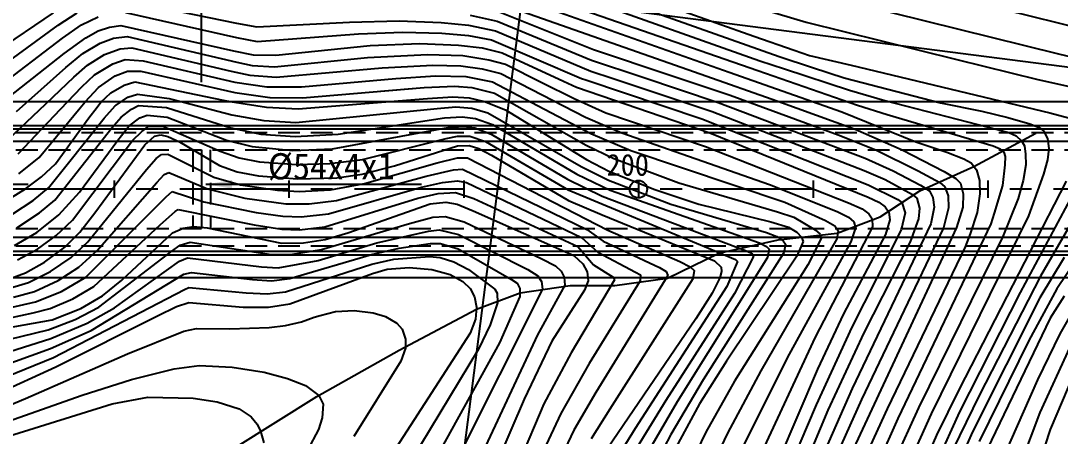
# Model space of a CAD drawing. Header units: millimetres. Extents: x 5094 to 5890, y 1103 to 1807.
# Drawn here: x 5408.5 to 5527.5, y 1442.7 to 1490.2 of the extents above; entities that cross this region are included whole.
import ezdxf
from ezdxf.enums import TextEntityAlignment as Align
from ezdxf.xclip import XClip

# ---------------------------------------------------------------- set-up
doc = ezdxf.new("R2010")
doc.units = ezdxf.units.MM
doc.header["$LTSCALE"] = 10
doc.header["$MEASUREMENT"] = 0
doc.header["$XCLIPFRAME"] = 2
doc.linetypes.add('CENTER', pattern=[2, 1.25, -0.25, 0.25, -0.25])
doc.linetypes.add('HIDDEN', pattern=[0.375, 0.25, -0.125])
doc.layers.add('TZ-BASE', color=253, linetype='Continuous')
doc.layers.add('TZ-CABL', color=4, linetype='Continuous')
doc.styles.add('HANA', font='GulimChe.ttf')
doc.styles.get("Standard").update_dxf_attribs({"font": 'GulimChe.ttf'})
doc.linetypes.add('ZIGZAG', pattern='A,0.0001,-0.2,[131,ltypeshp.shx,S=0.2,R=0,X=-0.2,Y=0],-0.4,[131,ltypeshp.shx,S=0.2,R=180,X=0.2,Y=0],-0.2', length=0.8001)
doc.dimstyles.get("Standard").update_dxf_attribs({"dimtxt": 0.18, "dimasz": 0.18, "dimexe": 0.18, "dimexo": 0.0625, "dimgap": 0.09, "dimtad": 0, "dimtih": 1, "dimtoh": 1, "dimdec": 4, "dimzin": 0, "dimdsep": 46, "dimtxsty": 'Standard', "dimcen": 0.09, "dimadec": 0, "dimazin": 0, "dimtfac": 1, "dimtdec": 4, "dimtofl": 0, "dimtmove": 0, "dimatfit": 3, "dimfxl": 0, "dimtolj": 1, "dimtzin": 0, "dimarcsym": 0})

# ---------------------------------------------------------------- blocks, each defined once
blk = doc.blocks.new('JD-GGKLGFKGFK34FGKL')
at = {"layer": 'TZ-BASE'}
for p, q in [((261.4, -175), (306.87, 178.87)), ((80, 48.6), (700, -31.07)), ((290.85, 25.48, 180), (313.2, 17.53, 180)), ((322, 25.51, 183), (352.39, 17.98, 183)), ((288.7, 24.93, 179), (316.09, 15.21, 179)), ((300.97, 24.58, 181), (319.21, 19.13, 181)), ((285.18, 23.5, 177), (313.66, 13.6, 177)), ((289.3, 23.45, 178), (313.9, 14.7, 178)), ((241.14, 21.69, 172), (254, 19, 172)), ((282.48, 21.88, 175), (307.05, 13.23, 175)), ((284.91, 22.42, 176), (310.39, 13.42, 176)), ((320.6, 22.32, 182), (348.09, 15.51, 182)), ((241.3, 20.25, 171), (253.99, 17.37, 171)), ((284.18, 20.29, 174), (294.87, 15.98, 174)), ((217.57, 9.74, 173), (233.04, 20.19, 173)), ((233.58, 18.77, 172), (235.76, 20.18, 172)), ((236.27, 18.82, 171), (238.16, 19.72, 171)), ((256.34, 18.59, 172), (266.95, 19.14, 172)), ((266.95, 19.14, 172), (272.61, 19.27, 172)), ((272.61, 19.27, 172), (277.42, 19.09, 172)), ((277.42, 19.09, 172), (280.54, 18.78, 172)), ((280.75, 19.93, 173), (283.85, 19.23, 173)), ((283.85, 19.23, 173), (294.63, 14.79, 173)), ((319.21, 19.13, 181), (336.45, 14.86, 181)), ((219.95, 8.87, 172), (233.58, 18.77, 172)), ((234.07, 17.29, 171), (236.27, 18.82, 171)), ((236.74, 17.35, 170), (238.18, 18.12, 170)), ((238.18, 18.12, 170), (239.45, 18.54, 170)), ((239.45, 18.54, 170), (240.77, 18.74, 170)), ((240.77, 18.74, 170), (253.64, 15.84, 170)), ((254, 19, 172), (256.34, 18.59, 172)), ((267.98, 17.78, 171), (273.02, 17.97, 171)), ((273.02, 17.97, 171), (277.51, 17.86, 171)), ((277.51, 17.86, 171), (280.54, 17.6, 171)), ((280.54, 18.78, 172), (283.64, 18.15, 172)), ((283.64, 18.15, 172), (294.56, 13.53, 172)), ((222.64, 8.56, 171), (234.07, 17.29, 171)), ((234.29, 15.54, 170), (236.74, 17.35, 170)), ((236.43, 15.52, 169), (238.41, 16.73, 169)), ((238.41, 16.73, 169), (239.92, 17.29, 169)), ((239.92, 17.29, 169), (241.48, 17.49, 169)), ((241.48, 17.49, 169), (254.04, 14.55, 169)), ((253.99, 17.37, 171), (256.36, 16.93, 171)), ((256.36, 16.93, 171), (267.98, 17.78, 171)), ((269.29, 16.46, 170), (275, 16.67, 170)), ((275, 16.67, 170), (279.42, 16.49, 170)), ((280.54, 17.6, 171), (283.2, 17.12, 171)), ((283.2, 17.12, 171), (293.5, 12.67, 171)), ((313.2, 17.53, 180), (317.82, 15.93, 180)), ((225.6, 8.72, 170), (234.29, 15.54, 170)), ((234.48, 13.93, 169), (236.43, 15.52, 169)), ((238.88, 15.43, 168), (240.67, 16.08, 168)), ((240.67, 16.08, 168), (242.01, 16.19, 168)), ((242.01, 16.19, 168), (253.37, 13.52, 168)), ((253.64, 15.84, 170), (255.92, 15.37, 170)), ((258.5, 15.33, 170), (269.29, 16.46, 170)), ((279.42, 16.49, 170), (282.11, 16.17, 170)), ((282.11, 16.17, 170), (284.41, 15.61, 170)), ((284.41, 15.61, 170), (291.41, 12.37, 170)), ((294.87, 15.98, 174), (303.64, 13.04, 174)), ((317.82, 15.93, 180), (319.57, 15.32, 180)), ((348.09, 15.51, 182), (352.95, 14.3, 182)), ((236.95, 14.21, 168), (238.88, 15.43, 168)), ((237.76, 13.1, 167), (239.83, 14.37, 167)), ((239.83, 14.37, 167), (241.27, 14.84, 167)), ((241.27, 14.84, 167), (243.32, 14.71, 167)), ((243.32, 14.71, 167), (253.8, 12.26, 167)), ((254.04, 14.55, 169), (255.8, 14.16, 169)), ((255.92, 15.37, 170), (258.5, 15.33, 170)), ((258.36, 14.02, 169), (269, 15.1, 169)), ((269, 15.1, 169), (275.86, 15.44, 169)), ((275.86, 15.44, 169), (279.9, 15.3, 169)), ((279.9, 15.3, 169), (282.89, 14.83, 169)), ((282.89, 14.83, 169), (284.79, 14.3, 169)), ((284.79, 14.3, 169), (288.93, 12.23, 169)), ((294.63, 14.79, 173), (300.39, 12.86, 173)), ((313.9, 14.7, 178), (316.73, 13.77, 178)), ((316.09, 15.21, 179), (319.93, 13.95, 179)), ((319.57, 15.32, 180), (324.33, 14.19, 180)), ((336.45, 14.86, 181), (345.71, 12.57, 181)), ((228.83, 8.9, 169), (234.48, 13.93, 169)), ((235.38, 12.82, 168), (236.95, 14.21, 168)), ((236.28, 11.72, 167), (237.76, 13.1, 167)), ((240.13, 12.99, 166), (241.51, 13.52, 166)), ((241.51, 13.52, 166), (243.05, 13.52, 166)), ((243.05, 13.52, 166), (253.8, 11.09, 166)), ((253.37, 13.52, 168), (255.51, 13.05, 168)), ((255.8, 14.16, 169), (258.36, 14.02, 169)), ((258.54, 12.83, 168), (270.66, 13.9, 168)), ((270.66, 13.9, 168), (276.45, 14.2, 168)), ((276.45, 14.2, 168), (279.69, 14.13, 168)), ((279.69, 14.13, 168), (282.11, 13.8, 168)), ((282.11, 13.8, 168), (284.25, 13.24, 168)), ((284.25, 13.24, 168), (286.47, 12.09, 168)), ((294.56, 13.53, 172), (297.09, 12.68, 172)), ((307.05, 13.23, 175), (315.94, 10.1, 175)), ((310.39, 13.42, 176), (323.29, 8.86, 176)), ((313.66, 13.6, 177), (325.09, 9.63, 177)), ((316.73, 13.77, 178), (324.16, 11.34, 178)), ((319.93, 13.95, 179), (323.53, 12.76, 179)), ((324.33, 14.19, 180), (347.1, 8.76, 180)), ((231.41, 9.05, 168), (235.38, 12.82, 168)), ((238.2, 11.66, 166), (240.13, 12.99, 166)), ((239.62, 11.02, 165), (241.13, 11.93, 165)), ((241.13, 11.93, 165), (242.36, 12.29, 165)), ((242.36, 12.29, 165), (252.48, 10.21, 165)), ((253.8, 12.26, 167), (257.47, 11.72, 167)), ((255.51, 13.05, 168), (258.54, 12.83, 168)), ((261.43, 11.72, 167), (272.22, 12.69, 167)), ((272.22, 12.69, 167), (276.77, 12.97, 167)), ((276.77, 12.97, 167), (280.23, 12.9, 167)), ((280.23, 12.9, 167), (283.3, 12.28, 167)), ((283.3, 12.28, 167), (283.93, 11.95, 167)), ((283.93, 11.95, 167), (294.54, 6.37, 167)), ((286.47, 12.09, 168), (293.94, 8.26, 168)), ((288.93, 12.23, 169), (292.63, 10.38, 169)), ((291.41, 12.37, 170), (292.92, 11.67, 170)), ((293.5, 12.67, 171), (293.99, 12.51, 171)), ((293.99, 12.51, 171), (307.26, 8.04, 171)), ((297.09, 12.68, 172), (308.44, 8.91, 172)), ((300.39, 12.86, 173), (309.14, 9.94, 173)), ((303.64, 13.04, 174), (310.49, 10.75, 174)), ((323.53, 12.76, 179), (334.56, 9.9, 179)), ((345.71, 12.57, 181), (350.37, 11.52, 181)), ((233.87, 9.18, 167), (236.28, 11.72, 167)), ((236.67, 10, 166), (238.2, 11.66, 166)), ((238.47, 9.95, 165), (239.62, 11.02, 165)), ((241.57, 10.54, 164), (242.66, 10.9, 164)), ((242.66, 10.9, 164), (246.3, 10.38, 164)), ((253.8, 11.09, 166), (257.83, 10.51, 166)), ((257.47, 11.72, 167), (261.43, 11.72, 167)), ((261.55, 10.45, 166), (275.48, 11.63, 166)), ((270.49, 11.21, 166), (275.48, 11.63, 166)), ((275.48, 11.63, 166), (278.97, 11.78, 166)), ((275.48, 11.63, 166), (278.97, 11.78, 166)), ((278.97, 11.78, 166), (280.93, 11.65, 166)), ((278.97, 11.78, 166), (279.79, 11.72, 166)), ((280.93, 11.65, 166), (283.51, 10.99, 166)), ((283.51, 10.99, 166), (294, 5.05, 166)), ((292.92, 11.67, 170), (308.17, 6.44, 170)), ((310.49, 10.75, 174), (322.84, 6.21, 174)), ((324.16, 11.34, 178), (328.2, 10.16, 178)), ((700, 10), (80, 10)), ((700, 10), (80, 10)), ((236.09, 9.3, 166), (236.67, 10, 166)), ((238.05, 9.41, 165), (238.47, 9.95, 165)), ((238.84, 8.14, 164), (240.12, 9.53, 164)), ((240.12, 9.53, 164), (240.23, 9.64, 164)), ((240.23, 9.64, 164), (241.57, 10.54, 164)), ((241.97, 9.17, 163), (242.78, 9.59, 163)), ((242.78, 9.59, 163), (246, 9.34, 163)), ((246.3, 10.38, 164), (247.93, 9.96, 164)), ((247.93, 9.96, 164), (253.47, 8.52, 164)), ((252.48, 10.21, 165), (253.29, 10.05, 165)), ((253.29, 10.05, 165), (257.45, 9.39, 165)), ((257.83, 10.51, 166), (257.87, 10.5, 166)), ((257.87, 10.5, 166), (261.55, 10.45, 166)), ((261.04, 9.22, 165), (275.84, 10.38, 165)), ((275.84, 10.38, 165), (278.75, 10.57, 165)), ((278.75, 10.57, 165), (280.62, 10.46, 165)), ((280.62, 10.46, 165), (282.4, 10.04, 165)), ((282.4, 10.04, 165), (284.8, 9.08, 165)), ((292.63, 10.38, 169), (296.27, 8.76, 169)), ((309.14, 9.94, 173), (325.94, 3.55, 173)), ((315.94, 10.1, 175), (324.81, 6.88, 175)), ((325.09, 9.63, 177), (328.45, 8.54, 177)), ((328.2, 10.16, 178), (342.39, 6.5, 178)), ((334.56, 9.9, 179), (339.31, 8.95, 179)), ((227.12, 4.96, 168), (231.41, 9.05, 168)), ((229, 4.06, 167), (233.87, 9.18, 167)), ((231.4, 3.63, 166), (236.09, 9.3, 166)), ((237.08, 8.18, 165), (238.05, 9.41, 165)), ((240.78, 8.26, 163), (241.97, 9.17, 163)), ((242.95, 8.17, 162), (243.76, 8.47, 162)), ((243.76, 8.47, 162), (246.05, 8.25, 162)), ((246, 9.34, 163), (253.35, 7.02, 163)), ((253.47, 8.52, 164), (257.12, 7.85, 164)), ((257.45, 9.39, 165), (261.04, 9.22, 165)), ((260.79, 7.63, 164), (276.96, 9.25, 164)), ((276.96, 9.25, 164), (279.12, 9.42, 164)), ((279.12, 9.42, 164), (280.93, 9.28, 164)), ((280.93, 9.28, 164), (282.77, 8.75, 164)), ((282.77, 8.75, 164), (293.45, 2.61, 164)), ((284.8, 9.08, 165), (294.06, 3.41, 165)), ((296.27, 8.76, 169), (307.69, 4.88, 169)), ((308.44, 8.91, 172), (325.84, 2.14, 172)), ((323.29, 8.86, 176), (331.73, 5.41, 176)), ((328.45, 8.54, 177), (340.61, 4.97, 177)), ((339.31, 8.95, 179), (342.26, 8.22, 179)), ((347.1, 8.76, 180), (349.21, 8.17, 180)), ((80, 7.3), (700, 7.29)), ((232.49, 0.14, 164), (238.84, 8.14, 164)), ((233.29, 2.92, 165), (237.08, 8.18, 165)), ((239.73, 7.02, 163), (240.78, 8.26, 163)), ((240.43, 5.63, 162), (241.68, 7.2, 162)), ((241.68, 7.2, 162), (242.95, 8.17, 162)), ((243.15, 6.62, 161), (243.98, 7.2, 161)), ((243.98, 7.2, 161), (245.56, 7.23, 161)), ((245.56, 7.23, 161), (252.13, 4.37, 161)), ((246.05, 8.25, 162), (252.86, 5.62, 162)), ((257.12, 7.85, 164), (260.79, 7.63, 164)), ((265.64, 6.3, 163), (277.79, 8.16, 163)), ((277.79, 8.16, 163), (279.81, 8.3, 163)), ((278.24, 7.05, 162), (279.99, 7.19, 162)), ((279.81, 8.3, 163), (281.36, 8.11, 163)), ((279.99, 7.19, 162), (281.27, 7.03, 162)), ((281.36, 8.11, 163), (283.3, 7.41, 163)), ((283.3, 7.41, 163), (292.95, 1.72, 163)), ((293.94, 8.26, 168), (298.11, 6.46, 168)), ((307.26, 8.04, 171), (326.3, 0.52, 171)), ((342.26, 8.22, 179), (344.81, 7.48, 179)), ((344.81, 7.48, 179), (345.87, 7.05, 179)), ((80, 6.9), (700, 6.89)), ((233.22, -1.25, 163), (239.73, 7.02, 163)), ((242.11, 5.56, 161), (243.15, 6.62, 161)), ((243.49, 5.09, 160), (244.6, 6.09, 160)), ((244.6, 6.09, 160), (245.33, 6.24, 160)), ((245.33, 6.24, 160), (246.15, 6.05, 160)), ((246.15, 6.05, 160), (247.48, 5.42, 160)), ((253.35, 7.02, 163), (256.77, 6.31, 163)), ((256.77, 6.31, 163), (260.71, 6.04, 163)), ((260.71, 6.04, 163), (265.64, 6.3, 163)), ((265, 4.61, 162), (278.24, 7.05, 162)), ((277.99, 5.8, 161), (279.3, 6.08, 161)), ((279.3, 6.08, 161), (280.69, 6.07, 161)), ((280.69, 6.07, 161), (282.5, 5.45, 161)), ((281.27, 7.03, 162), (283.14, 6.32, 162)), ((283.14, 6.32, 162), (291.9, 1.15, 162)), ((294.54, 6.37, 167), (299.13, 4.42, 167)), ((298.11, 6.46, 168), (315.01, 0.53, 168)), ((308.17, 6.44, 170), (326.28, -0.92, 170)), ((322.84, 6.21, 174), (327.16, 4.51, 174)), ((324.81, 6.88, 175), (330.2, 4.5, 175)), ((338.37, 2.61, 175.11), (345.5, 6.41, 175.11)), ((342.39, 6.5, 178), (343.22, 6.1, 178)), ((343.22, 6.1, 178), (343.86, 5.55, 178)), ((345.87, 7.05, 179), (346.35, 6.7, 179)), ((346.35, 6.7, 179), (346.82, 5.82, 179)), ((235.21, -3.56, 161), (242.11, 5.56, 161)), ((236.04, -0.33, 162), (240.43, 5.63, 162)), ((237.8, -2.72, 160), (243.49, 5.09, 160)), ((247.48, 5.42, 160), (252.07, 2.73, 160)), ((252.86, 5.62, 162), (255.8, 4.88, 162)), ((255.8, 4.88, 162), (260.46, 4.45, 162)), ((268.41, 3.4, 161), (277.99, 5.8, 161)), ((272.08, 2.69, 160), (279.31, 4.98, 160)), ((279.31, 4.98, 160), (280.62, 5.01, 160)), ((280.62, 5.01, 160), (281.75, 4.66, 160)), ((282.5, 5.45, 161), (291.96, -0.07, 161)), ((294, 5.05, 166), (297.17, 3.5, 166)), ((307.69, 4.88, 169), (324.05, -1.57, 169)), ((331.73, 5.41, 176), (335.3, 4.25, 176)), ((340.61, 4.97, 177), (341.39, 4.64, 177)), ((343.86, 5.55, 178), (344.19, 4.98, 178)), ((344.19, 4.98, 178), (344.31, 4.03, 178)), ((346.82, 5.82, 179), (346.97, 4.68, 179)), ((229.09, 1.77, 166), (231.4, 3.63, 166)), ((244.8, 3.52, 159), (245.43, 3.98, 159)), ((245.43, 3.98, 159), (246.14, 4.02, 159)), ((246.14, 4.02, 159), (251.39, 1.38, 159)), ((252.13, 4.37, 161), (254.31, 3.6, 161)), ((254.31, 3.6, 161), (256.62, 3.14, 161)), ((260.46, 4.45, 162), (265, 4.61, 162)), ((276.96, 3.02, 159), (279.31, 3.58, 159)), ((279.31, 3.58, 159), (280.43, 3.59, 159)), ((280.43, 3.59, 159), (296.51, -4.68, 159)), ((281.75, 4.66, 160), (283.19, 3.89, 160)), ((283.19, 3.89, 160), (292.01, -1.29, 160)), ((299.13, 4.42, 167), (316.76, -1.49, 167)), ((327.16, 4.51, 174), (332.01, 2.12, 174)), ((330.2, 4.5, 175), (335, 2.03, 175)), ((335.3, 4.25, 176), (337.25, 3.47, 176)), ((341.39, 4.64, 177), (341.81, 4.23, 177)), ((341.81, 4.23, 177), (341.98, 3.74, 177)), ((341.98, 3.74, 177), (341.92, 2.81, 177)), ((344.31, 4.03, 178), (344.32, 2.79, 178)), ((346.97, 4.68, 179), (346.8, 3.35, 179)), ((231.7, 1.41, 165), (233.29, 2.92, 165)), ((243.7, 2.27, 159), (244.8, 3.52, 159)), ((252.07, 2.73, 160), (254.07, 2, 160)), ((256.62, 3.14, 161), (260.88, 2.83, 161)), ((260.88, 2.83, 161), (264.69, 2.95, 161)), ((264.69, 2.95, 161), (268.41, 3.4, 161)), ((268.39, 1.71, 160), (272.08, 2.69, 160)), ((268.63, 0.64, 159), (276.96, 3.02, 159)), ((293.45, 2.61, 164), (296.59, 1.03, 164)), ((294.06, 3.41, 165), (296.69, 2.03, 165)), ((297.17, 3.5, 166), (304.61, 0.73, 166)), ((325.94, 3.55, 173), (329.15, 2.12, 173)), ((332.21, -0.2, 175.11), (338.37, 2.61, 175.11)), ((337.25, 3.47, 176), (338.07, 3.01, 176)), ((338.07, 3.01, 176), (338.68, 2.23, 176)), ((341.92, 2.81, 177), (341.67, 0.44, 177)), ((351.33, 2.48, 181), (343.67, -11.84, 181)), ((344.32, 2.79, 178), (344.04, 1.01, 178)), ((346.8, 3.35, 179), (346.36, 1.71, 179)), ((229.85, 0.03, 165), (231.7, 1.41, 165)), ((236.99, -6.02, 159), (243.7, 2.27, 159)), ((244.87, 0.78, 158), (245.73, 1.67, 158)), ((245.73, 1.67, 158), (246.26, 1.92, 158)), ((246.26, 1.92, 158), (250.68, 0.03, 158)), ((251.39, 1.38, 159), (254.46, 0.52, 159)), ((254.07, 2, 160), (256.52, 1.54, 160)), ((256.52, 1.54, 160), (260.99, 1.2, 160)), ((260.99, 1.2, 160), (265.49, 1.29, 160)), ((265.44, -1.31, 158), (275.7, 1.51, 158)), ((265.49, 1.29, 160), (268.39, 1.71, 160)), ((275.7, 1.51, 158), (278.85, 2.21, 158)), ((278.85, 2.21, 158), (279.88, 2.29, 158)), ((279.88, 2.29, 158), (294.11, -4.6, 158)), ((292.95, 1.72, 163), (296.78, -0.11, 163)), ((296.69, 2.03, 165), (301.86, -0.02, 165)), ((325.84, 2.14, 172), (328.22, 1.12, 172)), ((329.15, 2.12, 173), (332.3, 0.45, 173)), ((332.01, 2.12, 174), (334.48, 0.76, 174)), ((335, 2.03, 175), (336.32, 1.23, 175)), ((336.32, 1.23, 175), (336.85, 0.68, 175)), ((338.68, 2.23, 176), (339.05, 1.01, 176)), ((346.36, 1.71, 179), (344.65, -3.04, 179)), ((227.46, -1.45, 165), (229.85, 0.03, 165)), ((230.72, -1.29, 164), (232.49, 0.14, 164)), ((238.06, -7.01, 158), (244.87, 0.78, 158)), ((240, 1), (240, -1)), ((250.68, 0.03, 158), (254.94, -1.01, 158)), ((254.46, 0.52, 159), (258.68, -0.09, 159)), ((260, 1), (260, -1)), ((264.54, -2.82, 157), (275.16, 0.22, 157)), ((264.74, -0.06, 159), (268.63, 0.64, 159)), ((275.16, 0.22, 157), (277.58, 0.76, 157)), ((277.58, 0.76, 157), (279.3, 0.95, 157)), ((279.3, 0.95, 157), (280.33, 0.78, 157)), ((280, 1), (280, -1)), ((280.33, 0.78, 157), (293.47, -5.54, 157)), ((291.9, 1.15, 162), (295.83, -0.78, 162)), ((296.59, 1.03, 164), (303.72, -1.7, 164)), ((300, 1), (300, -1)), ((304.61, 0.73, 166), (315.91, -2.6, 166)), ((315.01, 0.53, 168), (322.73, -2.57, 168)), ((320, 1), (320, -1)), ((326.3, 0.52, 171), (329.69, -1.19, 171)), ((328.22, 1.12, 172), (331.38, -0.59, 172)), ((332.3, 0.45, 173), (333.31, -0.2, 173)), ((334.48, 0.76, 174), (335.07, 0.28, 174)), ((335.07, 0.28, 174), (335.45, -0.74, 174)), ((348.94, 0.93, 180), (336.71, -22.89, 180)), ((336.85, 0.68, 175), (337.15, -0.54, 175)), ((339.05, 1.01, 176), (339.09, -0.52, 176)), ((340, 1), (340, -1)), ((341.67, 0.44, 177), (340.73, -2.74, 177)), ((344.04, 1.01, 178), (343.46, -1.08, 178)), ((233.67, -2.92, 162), (236.04, -0.33, 162)), ((236.75, -10.07, 157), (245.94, -0.86, 157)), ((245.94, -0.86, 157), (246.62, -0.26, 157)), ((246.62, -0.26, 157), (250.26, -1.45, 157)), ((254.94, -1.01, 158), (259.64, -1.66, 158)), ((258.68, -0.09, 159), (261.16, -0.26, 159)), ((261.16, -0.26, 159), (264.74, -0.06, 159)), ((264.11, -4.29, 156), (274.76, -1.04, 156)), ((274.76, -1.04, 156), (277.07, -0.48, 156)), ((277.07, -0.48, 156), (279.07, -0.38, 156)), ((279.07, -0.38, 156), (281.16, -1.06, 156)), ((281.16, -1.06, 156), (293.05, -6.57, 156)), ((291.96, -0.07, 161), (307.57, -6.54, 161)), ((295.83, -0.78, 162), (312.24, -7, 162)), ((296.78, -0.11, 163), (313.86, -6.12, 163)), ((301.86, -0.02, 165), (306.93, -1.71, 165)), ((326.28, -0.92, 170), (327.51, -1.48, 170)), ((327.65, -3.18, 175.11), (332.21, -0.2, 175.11)), ((331.38, -0.59, 172), (331.85, -1.01, 172)), ((331.85, -1.01, 172), (332.18, -2.16, 172)), ((333.31, -0.2, 173), (333.7, -0.94, 173)), ((333.7, -0.94, 173), (333.86, -2.07, 173)), ((335.45, -0.74, 174), (335.49, -2.15, 174)), ((337.15, -0.54, 175), (337.12, -2.07, 175)), ((339.09, -0.52, 176), (338.75, -2.65, 176)), ((343.46, -1.08, 178), (341.71, -5.41, 178)), ((228.39, -2.8, 164), (230.72, -1.29, 164)), ((231.47, -2.72, 163), (233.22, -1.25, 163)), ((246.98, -2.56, 156), (247.34, -2.33, 156)), ((247.34, -2.33, 156), (256.02, -4.07, 156)), ((250.26, -1.45, 157), (256.26, -2.67, 157)), ((259.64, -1.66, 158), (262.32, -1.67, 158)), ((262.32, -1.67, 158), (265.44, -1.31, 158)), ((266.75, -5, 155), (276.15, -1.69, 155)), ((276.15, -1.69, 155), (277.94, -1.49, 155)), ((277.94, -1.49, 155), (279.24, -1.72, 155)), ((279.24, -1.72, 155), (281.09, -2.47, 155)), ((292.01, -1.29, 160), (295.86, -2.93, 160)), ((303.72, -1.7, 164), (314.64, -4.97, 164)), ((306.93, -1.71, 165), (315.15, -3.75, 165)), ((316.76, -1.49, 167), (321.42, -3.58, 167)), ((324.05, -1.57, 169), (325.62, -2.25, 169)), ((325.62, -2.25, 169), (326.38, -2.8, 169)), ((327.51, -1.48, 170), (328.25, -2.02, 170)), ((328.25, -2.02, 170), (328.65, -2.61, 170)), ((329.69, -1.19, 171), (330.15, -1.52, 171)), ((330.15, -1.52, 171), (330.54, -2.72, 171)), ((332.18, -2.16, 172), (332.04, -3.4, 172)), ((333.86, -2.07, 173), (333.45, -3.97, 173)), ((335.49, -2.15, 174), (334.9, -4.41, 174)), ((337.12, -2.07, 175), (336.42, -4.4, 175)), ((350.47, -2.23, 182), (346.03, -9.94, 182)), ((228.85, -4.44, 163), (231.47, -2.72, 163)), ((231.15, -4.94, 162), (233.67, -2.92, 162)), ((233.37, -5.3, 161), (235.21, -3.56, 161)), ((236.06, -4.92, 160), (237.8, -2.72, 160)), ((245.27, -4.08, 156), (246.98, -2.56, 156)), ((256.26, -2.67, 157), (259.29, -3.1, 157)), ((259.29, -3.1, 157), (261.41, -3.18, 157)), ((261.41, -3.18, 157), (264.54, -2.82, 157)), ((273.78, -3.92, 154), (276.47, -3.2, 154)), ((276.47, -3.2, 154), (277.87, -3.12, 154)), ((277.87, -3.12, 154), (280.05, -3.74, 154)), ((281.09, -2.47, 155), (292.6, -7.58, 155)), ((295.86, -2.93, 160), (308.7, -8.21, 160)), ((315.91, -2.6, 166), (317.8, -3.19, 166)), ((317.8, -3.19, 166), (320.24, -4.65, 166)), ((322.73, -2.57, 168), (324.05, -3.2, 168)), ((322.73, -5.04, 175.11), (327.65, -3.18, 175.11)), ((324.05, -3.2, 168), (324.64, -3.74, 168)), ((326.38, -2.8, 169), (326.74, -3.4, 169)), ((326.74, -3.4, 169), (326.77, -4.29, 169)), ((328.77, -3.5, 170), (328.29, -5.18, 170)), ((328.65, -2.61, 170), (328.77, -3.5, 170)), ((330.54, -2.72, 171), (330.06, -4.66, 171)), ((332.04, -3.4, 172), (331.08, -6.04, 172)), ((344.65, -3.04, 179), (333.49, -25.71, 179)), ((338.75, -2.65, 176), (337.95, -5.1, 176)), ((340.73, -2.74, 177), (340.33, -3.95, 177)), ((237.66, -11.14, 156), (245.27, -4.08, 156)), ((246.68, -5.01, 155), (247.88, -4.46, 155)), ((247.88, -4.46, 155), (249.09, -4.26, 155)), ((249.09, -4.26, 155), (250.63, -4.43, 155)), ((250.63, -4.43, 155), (259.15, -6.16, 155)), ((256.02, -4.07, 156), (259.19, -4.57, 156)), ((259.19, -4.57, 156), (261.21, -4.66, 156)), ((261.21, -4.66, 156), (264.11, -4.29, 156)), ((263.74, -6.92, 154), (273.78, -3.92, 154)), ((275.97, -4.79, 153), (277.19, -4.64, 153)), ((277.19, -4.64, 153), (279.41, -5.17, 153)), ((280.05, -3.74, 154), (288.95, -7.97, 154)), ((294.11, -4.6, 158), (295.96, -5.96, 158)), ((296.51, -4.68, 159), (304.73, -8.29, 159)), ((315.15, -3.75, 165), (317.16, -4.33, 165)), ((317.16, -4.33, 165), (318.13, -4.9, 165)), ((326.77, -4.29, 169), (320.23, -16.95, 169)), ((320.24, -4.65, 166), (320.79, -5.15, 166)), ((321.42, -3.58, 167), (322.48, -4.18, 167)), ((322.48, -4.18, 167), (322.86, -4.77, 167)), ((324.85, -4.41, 168), (324.32, -6.01, 168)), ((336.42, -4.4, 175), (324.34, -30.27, 175)), ((330.06, -4.66, 171), (324.41, -15.8, 171)), ((333.45, -3.97, 173), (324.45, -22.83, 173)), ((324.64, -3.74, 168), (324.85, -4.41, 168)), ((334.9, -4.41, 174), (325.54, -24.09, 174)), ((340.33, -3.95, 177), (329.7, -26.24, 177)), ((228.58, -6.44, 162), (231.15, -4.94, 162)), ((231.21, -6.88, 161), (233.37, -5.3, 161)), ((234.36, -6.63, 160), (236.06, -4.92, 160)), ((240.86, -10.4, 155), (246.68, -5.01, 155)), ((261.67, -6.12, 155), (264.16, -5.75, 155)), ((264.16, -5.75, 155), (266.75, -5, 155)), ((270.07, -6.15, 153), (275.97, -4.79, 153)), ((279.41, -5.17, 153), (287.33, -9.2, 153)), ((293.47, -5.54, 157), (295.36, -7.21, 157)), ((309.2, -7.34, 175.11), (316.01, -5.8, 175.11)), ((322.69, -5.69, 167), (314.02, -20.78, 167)), ((314.64, -4.97, 164), (315.83, -5.4, 164)), ((315.83, -5.4, 164), (316.57, -5.9, 164)), ((316.01, -5.8, 175.11), (322.73, -5.04, 175.11)), ((316.57, -5.9, 164), (316.85, -6.31, 164)), ((318.13, -4.9, 165), (318.68, -5.48, 165)), ((318.68, -5.48, 165), (318.84, -6, 165)), ((320.9, -5.63, 166), (319.39, -8.65, 166)), ((320.79, -5.15, 166), (320.9, -5.63, 166)), ((322.86, -4.77, 167), (322.69, -5.69, 167)), ((328.29, -5.18, 170), (323.47, -14.28, 170)), ((341.71, -5.41, 178), (332.05, -25.03, 178)), ((337.95, -5.1, 176), (337.38, -6.61, 176)), ((80, -7.1), (700, -7.11)), ((228.92, -8.1, 161), (231.21, -6.88, 161)), ((232.04, -8.34, 160), (234.36, -6.63, 160)), ((235.09, -7.82, 159), (236.99, -6.02, 159)), ((235.96, -8.92, 158), (238.06, -7.01, 158)), ((238.25, -13.52, 154), (246.6, -7.08, 154)), ((246.6, -7.08, 154), (247.55, -6.41, 154)), ((247.55, -6.41, 154), (248.69, -6.08, 154)), ((248.69, -6.08, 154), (258, -7.47, 154)), ((259.15, -6.16, 155), (261.67, -6.12, 155)), ((260.18, -7.46, 154), (263.74, -6.92, 154)), ((263.35, -8.18, 153), (270.07, -6.15, 153)), ((269.45, -7.46, 152), (272.61, -6.76, 152)), ((272.61, -6.76, 152), (276.15, -6.23, 152)), ((276.15, -6.23, 152), (277.34, -6.22, 152)), ((277.34, -6.22, 152), (279.35, -6.81, 152)), ((279.35, -6.81, 152), (285.48, -10.33, 152)), ((293.05, -6.57, 156), (294.86, -8.64, 156)), ((295.96, -5.96, 158), (302.41, -8.98, 158)), ((307.57, -6.54, 161), (311.09, -8.04, 161)), ((312.24, -7, 162), (312.94, -7.33, 162)), ((313.86, -6.12, 163), (314.67, -6.54, 163)), ((314.67, -6.54, 163), (314.97, -6.88, 163)), ((314.97, -6.88, 163), (314.77, -7.82, 163)), ((316.85, -6.31, 164), (316.63, -7.27, 164)), ((324.32, -6.01, 168), (317.01, -19.31, 168)), ((318.84, -6, 165), (318.11, -7.66, 165)), ((331.08, -6.04, 172), (325.79, -16.45, 172)), ((337.38, -6.61, 176), (328.46, -25.16, 176)), ((351.49, -6.02, 184), (347.9, -11.41, 184)), ((80, -7.5), (700, -7.51)), ((232.71, -9.44, 159), (235.09, -7.82, 159)), ((240.03, -13.57, 153), (247.49, -8.24, 153)), ((247.49, -8.24, 153), (248.4, -7.84, 153)), ((248.4, -7.84, 153), (256.85, -8.88, 153)), ((258, -7.47, 154), (260.18, -7.46, 154)), ((258.77, -9.01, 153), (263.35, -8.18, 153)), ((260.12, -10.22, 152), (269.45, -7.46, 152)), ((269.48, -8.57, 151), (271.99, -8.01, 151)), ((271.99, -8.01, 151), (276.08, -7.72, 151)), ((276.08, -7.72, 151), (277.29, -7.83, 151)), ((277.29, -7.83, 151), (278.88, -8.3, 151)), ((278.88, -8.3, 151), (280.56, -9.21, 151)), ((288.95, -7.97, 154), (290.49, -8.79, 154)), ((292.6, -7.58, 155), (293.65, -8.54, 155)), ((295.36, -7.21, 157), (299.68, -9.48, 157)), ((303.34, -10.2, 175.11), (309.2, -7.34, 175.11)), ((314.77, -7.82, 163), (304.45, -24.35, 163)), ((304.73, -8.29, 159), (305.93, -8.9, 159)), ((316.63, -7.27, 164), (307.39, -21.84, 164)), ((308.7, -8.21, 160), (309.47, -8.91, 160)), ((318.11, -7.66, 165), (310.09, -19.68, 165)), ((311.32, -8.27, 161), (310.1, -11.14, 161)), ((313.17, -7.7, 162), (311, -11.95, 162)), ((311.09, -8.04, 161), (311.32, -8.27, 161)), ((312.94, -7.33, 162), (313.17, -7.7, 162)), ((348.73, -7.83, 183), (345.94, -12.43, 183)), ((229.84, -9.56, 160), (232.04, -8.34, 160)), ((230.21, -10.67, 159), (232.71, -9.44, 159)), ((233.59, -10.45, 158), (235.96, -8.92, 158)), ((256.85, -8.88, 153), (258.77, -9.01, 153)), ((259.62, -11.75, 151), (269.48, -8.57, 151)), ((269.56, -9.66, 150), (271.23, -9.15, 150)), ((271.23, -9.15, 150), (273.75, -8.98, 150)), ((273.75, -8.98, 150), (276.36, -9.21, 150)), ((276.36, -9.21, 150), (278.45, -9.78, 150)), ((280.56, -9.21, 151), (283.56, -11.43, 151)), ((287.33, -9.2, 153), (288.5, -9.91, 153)), ((290.49, -8.79, 154), (291.15, -9.38, 154)), ((291.15, -9.38, 154), (291.51, -10.07, 154)), ((293.65, -8.54, 155), (294.14, -9.47, 155)), ((294.14, -9.47, 155), (294.23, -10.5, 155)), ((294.86, -8.64, 156), (297.1, -10.06, 156)), ((299.68, -9.48, 157), (300.24, -9.82, 157)), ((302.41, -8.98, 158), (303.19, -9.43, 158)), ((303.19, -9.43, 158), (303.37, -9.88, 158)), ((305.93, -8.9, 159), (306.38, -9.31, 159)), ((306.38, -9.31, 159), (306.24, -10.27, 159)), ((309.52, -9.43, 160), (309.3, -10.16, 160)), ((309.47, -8.91, 160), (309.52, -9.43, 160)), ((319.39, -8.65, 166), (311, -21.97, 166)), ((80, -10.1), (700, -10.11)), ((80, -10.1), (700, -10.11)), ((227.25, -11.54, 159), (230.21, -10.67, 159)), ((227.38, -10.5, 160), (229.84, -9.56, 160)), ((230.87, -11.7, 158), (233.59, -10.45, 158)), ((233.96, -11.73, 157), (236.75, -10.07, 157)), ((237.35, -16.17, 152), (247.99, -9.72, 152)), ((238.67, -12.2, 155), (240.86, -10.4, 155)), ((247.99, -9.72, 152), (248.84, -9.52, 152)), ((248.84, -9.52, 152), (255.82, -10.35, 152)), ((255.82, -10.35, 152), (258.01, -10.48, 152)), ((258.01, -10.48, 152), (260.12, -10.22, 152)), ((260.12, -13.12, 150), (269.56, -9.66, 150)), ((278.45, -9.78, 150), (279.89, -10.57, 150)), ((279.89, -10.57, 150), (280.76, -11.38, 150)), ((285.48, -10.33, 152), (286.13, -10.76, 152)), ((288.5, -9.91, 153), (288.92, -10.58, 153)), ((288.92, -10.58, 153), (289.02, -11.44, 153)), ((291.51, -10.07, 154), (291.58, -10.98, 154)), ((297.26, -10.38, 156), (292.29, -18.75, 156)), ((294.23, -10.5, 155), (293.81, -11.57, 155)), ((300.18, -10.5, 157), (294.38, -19.94, 157)), ((303.37, -9.88, 158), (295.13, -23.29, 158)), ((306.24, -10.27, 159), (296.72, -25.17, 159)), ((297.1, -10.06, 156), (297.26, -10.38, 156)), ((297.31, -11.02, 175.11), (303.34, -10.2, 175.11)), ((300.24, -9.82, 157), (300.18, -10.5, 157)), ((309.3, -10.16, 160), (308.43, -11.9, 160)), ((346.03, -9.94, 182), (339.02, -23.53, 182)), ((228.47, -12.37, 158), (230.87, -11.7, 158)), ((230.98, -12.9, 157), (233.96, -11.73, 157)), ((233.04, -19.27, 151), (248.06, -11.5, 151)), ((235.28, -12.55, 156), (237.66, -11.14, 156)), ((248.06, -11.5, 151), (248.55, -11.25, 151)), ((248.55, -11.25, 151), (255.12, -11.88, 151)), ((255.12, -11.88, 151), (257.52, -11.96, 151)), ((257.52, -11.96, 151), (259.62, -11.75, 151)), ((289.02, -11.44, 153), (275, -39.31, 153)), ((280.76, -11.38, 150), (281.25, -12.31, 150)), ((281.47, -13.75, 175.11), (286.46, -11.85, 175.11)), ((283.56, -11.43, 151), (283.85, -11.92, 151)), ((286.13, -10.76, 152), (286.42, -11.36, 152)), ((286.42, -11.36, 152), (286.42, -12.3, 152)), ((286.46, -11.85, 175.11), (292.2, -11.02, 175.11)), ((291.58, -10.98, 154), (288.43, -16.67, 154)), ((293.81, -11.57, 155), (290.09, -17.41, 155)), ((292.2, -11.02, 175.11), (297.31, -11.02, 175.11)), ((310.1, -11.14, 161), (299.61, -27.38, 161)), ((343.67, -11.84, 181), (336.74, -25.5, 181)), ((347.9, -11.41, 184), (344.67, -17.34, 184)), ((220.84, -15.24, 157), (230.98, -12.9, 157)), ((232.68, -13.66, 156), (235.28, -12.55, 156)), ((236.2, -13.64, 155), (238.67, -12.2, 155)), ((247.13, -13.42, 150), (248.55, -12.97, 150)), ((248.55, -12.97, 150), (254.78, -13.52, 150)), ((281.25, -12.31, 150), (281.47, -13.52, 150)), ((283.86, -12.99, 151), (283.03, -15.53, 151)), ((283.85, -11.92, 151), (283.86, -12.99, 151)), ((286.42, -12.3, 152), (284.09, -17.59, 152)), ((311, -11.95, 162), (303.12, -24.2, 162)), ((308.43, -11.9, 160), (306.57, -14.84, 160)), ((345.94, -12.43, 183), (338.24, -27.78, 183)), ((348.72, -12.23, 185), (347.14, -14.76, 185)), ((350.33, -12.89, 186), (348.21, -16.54, 186)), ((221.49, -16.13, 156), (230.74, -14.16, 156)), ((230.74, -14.16, 156), (232.68, -13.66, 156)), ((232.91, -14.94, 155), (236.2, -13.64, 155)), ((235.52, -14.91, 154), (238.25, -13.52, 154)), ((236.92, -15.32, 153), (240.03, -13.57, 153)), ((244.94, -14.48, 150), (247.13, -13.42, 150)), ((254.78, -13.52, 150), (257.67, -13.49, 150)), ((257.67, -13.49, 150), (260.12, -13.12, 150)), ((263.57, -14.46, 149), (265.33, -14.01, 149)), ((265.33, -14.01, 149), (267.48, -13.9, 149)), ((267.48, -13.9, 149), (269.65, -14.15, 149)), ((269.65, -14.15, 149), (271.05, -14.57, 149)), ((272.63, -18.42, 175.11), (281.47, -13.75, 175.11)), ((281.47, -13.52, 150), (281.36, -14.89, 150)), ((224.14, -16.54, 155), (232.91, -14.94, 155)), ((232.43, -16.09, 154), (235.52, -14.91, 154)), ((232.75, -17.1, 153), (236.92, -15.32, 153)), ((233.34, -20.34, 150), (244.94, -14.48, 150)), ((259.6, -15.6, 149), (261.42, -15.18, 149)), ((261.42, -15.18, 149), (262.89, -14.66, 149)), ((262.89, -14.66, 149), (263.57, -14.46, 149)), ((271.05, -14.57, 149), (272.35, -15.32, 149)), ((272.35, -15.32, 149), (272.95, -16.01, 149)), ((281.36, -14.89, 150), (280.75, -16.5, 150)), ((306.57, -14.84, 160), (296.46, -29.7, 160)), ((323.47, -14.28, 170), (320.49, -20.6, 170)), ((347.14, -14.76, 185), (339.9, -29.78, 185)), ((223.41, -18.33, 154), (232.43, -16.09, 154)), ((232.73, -18.24, 152), (237.35, -16.17, 152)), ((241.51, -18.85, 149), (247.99, -16.24, 149)), ((247.99, -16.24, 149), (249.42, -15.96, 149)), ((249.42, -15.96, 149), (253.23, -15.99, 149)), ((253.23, -15.99, 149), (257.72, -15.82, 149)), ((257.72, -15.82, 149), (259.6, -15.6, 149)), ((280.75, -16.5, 150), (271.88, -30.19, 150)), ((272.95, -16.01, 149), (273.33, -17.15, 149)), ((283.03, -15.53, 151), (281.7, -18.3, 151)), ((324.41, -15.8, 171), (320.33, -24.68, 171)), ((325.79, -16.45, 172), (321.69, -25.29, 172)), ((348.21, -16.54, 186), (345.67, -21.84, 186)), ((223.17, -20.11, 153), (232.75, -17.1, 153)), ((284.09, -17.59, 152), (272.75, -38.08, 152)), ((273.33, -17.15, 149), (273.33, -18.21, 149)), ((288.43, -16.67, 154), (276.2, -42.89, 154)), ((290.09, -17.41, 155), (286.93, -24.02, 155)), ((320.23, -16.95, 169), (311.13, -36.53, 169)), ((344.67, -17.34, 184), (339.01, -28.9, 184)), ((223.83, -21.42, 152), (232.73, -18.24, 152)), ((229.84, -23.95, 149), (241.51, -18.85, 149)), ((263.18, -23.73, 175.11), (272.63, -18.42, 175.11)), ((281.7, -18.3, 151), (270.49, -36.84, 151)), ((273.33, -18.21, 149), (272.79, -19.67, 149)), ((292.29, -18.75, 156), (289.16, -24.58, 156)), ((349.33, -18.17, 187), (345.95, -25.56, 187)), ((224.5, -22.74, 151), (233.04, -19.27, 151)), ((246.88, -20.56, 148), (249.71, -20.18, 148)), ((249.71, -20.18, 148), (253.5, -20.39, 148)), ((272.79, -19.67, 149), (267.44, -28.3, 149)), ((294.38, -19.94, 157), (291.1, -25.68, 157)), ((310.09, -19.68, 165), (306.99, -24.59, 165)), ((317.01, -19.31, 168), (311.51, -30.32, 168)), ((222.61, -25.21, 150), (233.34, -20.34, 150)), ((241.97, -21.79, 148), (246.88, -20.56, 148)), ((253.5, -20.39, 148), (257.15, -20.95, 148)), ((257.15, -20.95, 148), (259.85, -21.67, 148)), ((314.02, -20.78, 167), (310.19, -27.92, 167)), ((320.49, -20.6, 170), (313.03, -38.07, 170)), ((349.83, -21.14, 188), (347.13, -27.52, 188)), ((236.35, -23.58, 148), (241.97, -21.79, 148)), ((259.85, -21.67, 148), (261.88, -22.49, 148)), ((261.88, -22.49, 148), (262.82, -23.17, 148)), ((307.39, -21.84, 164), (303.69, -28.09, 164)), ((311, -21.97, 166), (307.73, -27.83, 166)), ((345.67, -21.84, 186), (341.73, -30.72, 186)), ((226.06, -27.18, 148), (236.35, -23.58, 148)), ((253.8, -29.62, 175.11), (263.18, -23.73, 175.11)), ((262.82, -23.17, 148), (263.41, -23.62, 148)), ((263.41, -23.62, 148), (263.93, -24.61, 148)), ((295.13, -23.29, 158), (292.62, -27.57, 158)), ((324.45, -22.83, 173), (319.59, -33.87, 173)), ((336.71, -22.89, 180), (334.1, -28.16, 180)), ((339.02, -23.53, 182), (335.99, -29.8, 182)), ((223.13, -26.77, 149), (229.84, -23.95, 149)), ((227.89, -28.26, 147), (239.76, -24.58, 147)), ((239.76, -24.58, 147), (243.85, -23.8, 147)), ((243.85, -23.8, 147), (249.05, -23.91, 147)), ((249.05, -23.91, 147), (251.78, -24.35, 147)), ((251.78, -24.35, 147), (254.29, -25.14, 147)), ((263.93, -24.61, 148), (263.82, -26.18, 148)), ((289.16, -24.58, 156), (276.63, -54.18, 156)), ((286.93, -24.02, 155), (283.53, -31.9, 155)), ((303.12, -24.2, 162), (299.56, -30.02, 162)), ((304.45, -24.35, 163), (300.76, -30.66, 163)), ((306.99, -24.59, 165), (304.29, -29.58, 165)), ((320.33, -24.68, 171), (313.83, -39.89, 171)), ((325.54, -24.09, 174), (321.58, -32.85, 174)), ((254.29, -25.14, 147), (255.66, -26.06, 147)), ((255.66, -26.06, 147), (256.38, -26.9, 147)), ((291.1, -25.68, 157), (287.74, -32.9, 157)), ((296.72, -25.17, 159), (294.58, -28.59, 159)), ((321.69, -25.29, 172), (315.92, -38.88, 172)), ((328.46, -25.16, 176), (324.97, -32.79, 176)), ((332.05, -25.03, 178), (328.39, -33.07, 178)), ((333.49, -25.71, 179), (330.02, -33.38, 179)), ((336.74, -25.5, 181), (332.73, -34.31, 181)), ((345.95, -25.56, 187), (343.56, -31.81, 187)), ((256.38, -26.9, 147), (256.75, -27.69, 147)), ((263.82, -26.18, 148), (263.37, -27.52, 148)), ((329.7, -26.24, 177), (326.19, -34.08, 177)), ((256.75, -27.69, 147), (257.13, -29.04, 147)), ((263.37, -27.52, 148), (262.14, -29.87, 148)), ((292.62, -27.57, 158), (289.69, -33.74, 158)), ((299.61, -27.38, 161), (297.41, -31, 161)), ((303.69, -28.09, 164), (301.17, -32.87, 164)), ((307.73, -27.83, 166), (304.57, -34.24, 166)), ((310.19, -27.92, 167), (306.22, -36.16, 167)), ((334.1, -28.16, 180), (331.2, -34.89, 180)), ((338.24, -27.78, 183), (334.2, -36.74, 183)), ((347.13, -27.52, 188), (345.57, -32.29, 188))]:
    blk.add_line(p, q, dxfattribs=at)
at = {"layer": 'TZ-BASE', "linetype": 'CENTER', "flags": 128}
blk.add_lwpolyline([(700, 0), (80, 0), (0, 0)], dxfattribs=at)
at = {"layer": 'TZ-BASE'}
blk.add_circle((300, 0), 1, dxfattribs=at)
at = {"layer": 'TZ-BASE', "style": 'HANA'}
blk.add_text('200', height=2.5, dxfattribs=at).set_placement((296.35, 1.54))
blk = doc.blocks.new('b')
at = {"layer": 'TZ-BASE', "flags": 128}
blk.add_lwpolyline([(335.3, 380.16), (335.3, 395.86), (347.96, 402.95)], dxfattribs=at)
at = {"layer": 'TZ-BASE'}
blk.add_text('Ø54x4x1', height=3, rotation=0.0518, dxfattribs=at).set_placement((350.15, 370.54), align=Align.MIDDLE)
for points in [[(290.8, 368.47), (315.46, 368.47)], [(335.8, 368.47), (360.46, 368.47)]]:
    blk.add_leader(points, dimstyle='Standard', override={"dimtxt": 3, "dimasz": 3, "dimexe": 2, "dimexo": 3, "dimgap": 1, "dimtad": 0, "dimtih": 0, "dimcen": 1, "dimaunit": 1, "dimadec": 8, "dimtix": 1, "dimtofl": 1, "dimtmove": 2, "dimtvp": 2}, dxfattribs=at)

msp = doc.modelspace()

# ---------------------------------------------------------------- linework, layer by layer
at = {"layer": 'TZ-CABL', "linetype": 'HIDDEN'}
for points in [[(5179.19, 1477.46), (5879.19, 1477.46)], [(5179.19, 1476.46), (5879.19, 1476.46)], [(5179.19, 1475.46), (5879.19, 1475.46)], [(5428.19, 1475.46), (5428.2, 1466.46)], [(5430.19, 1475.46), (5430.2, 1466.46)], [(5179.19, 1466.46), (5879.19, 1466.46)], [(5179.19, 1465.46), (5879.19, 1465.46)], [(5179.19, 1464.46), (5879.19, 1464.46)]]:
    msp.add_lwpolyline(points, dxfattribs=at)
at = {"layer": 'TZ-CABL', "linetype": 'ZIGZAG', "ltscale": 0.5}
for points in [[(5179.19, 1476.46), (5879.19, 1476.46)], [(5429.19, 1475.46), (5429.2, 1466.46)], [(5179.19, 1465.46), (5879.19, 1465.46)]]:
    msp.add_lwpolyline(points, dxfattribs=at)

# ---------------------------------------------------------------- block references
at = {"layer": 'TZ-BASE'}
ref = msp.add_blockref('JD-GGKLGFKGFK34FGKL', (5179.19, 1470.96), dxfattribs=at)
XClip(ref).set_block_clipping_path([(-0.0000000001, -75.0000000028), (699.9999999997, 75)])
msp.add_blockref('b', (5093.89, 1103.05), dxfattribs=at)

doc.saveas('drawing.dxf')
